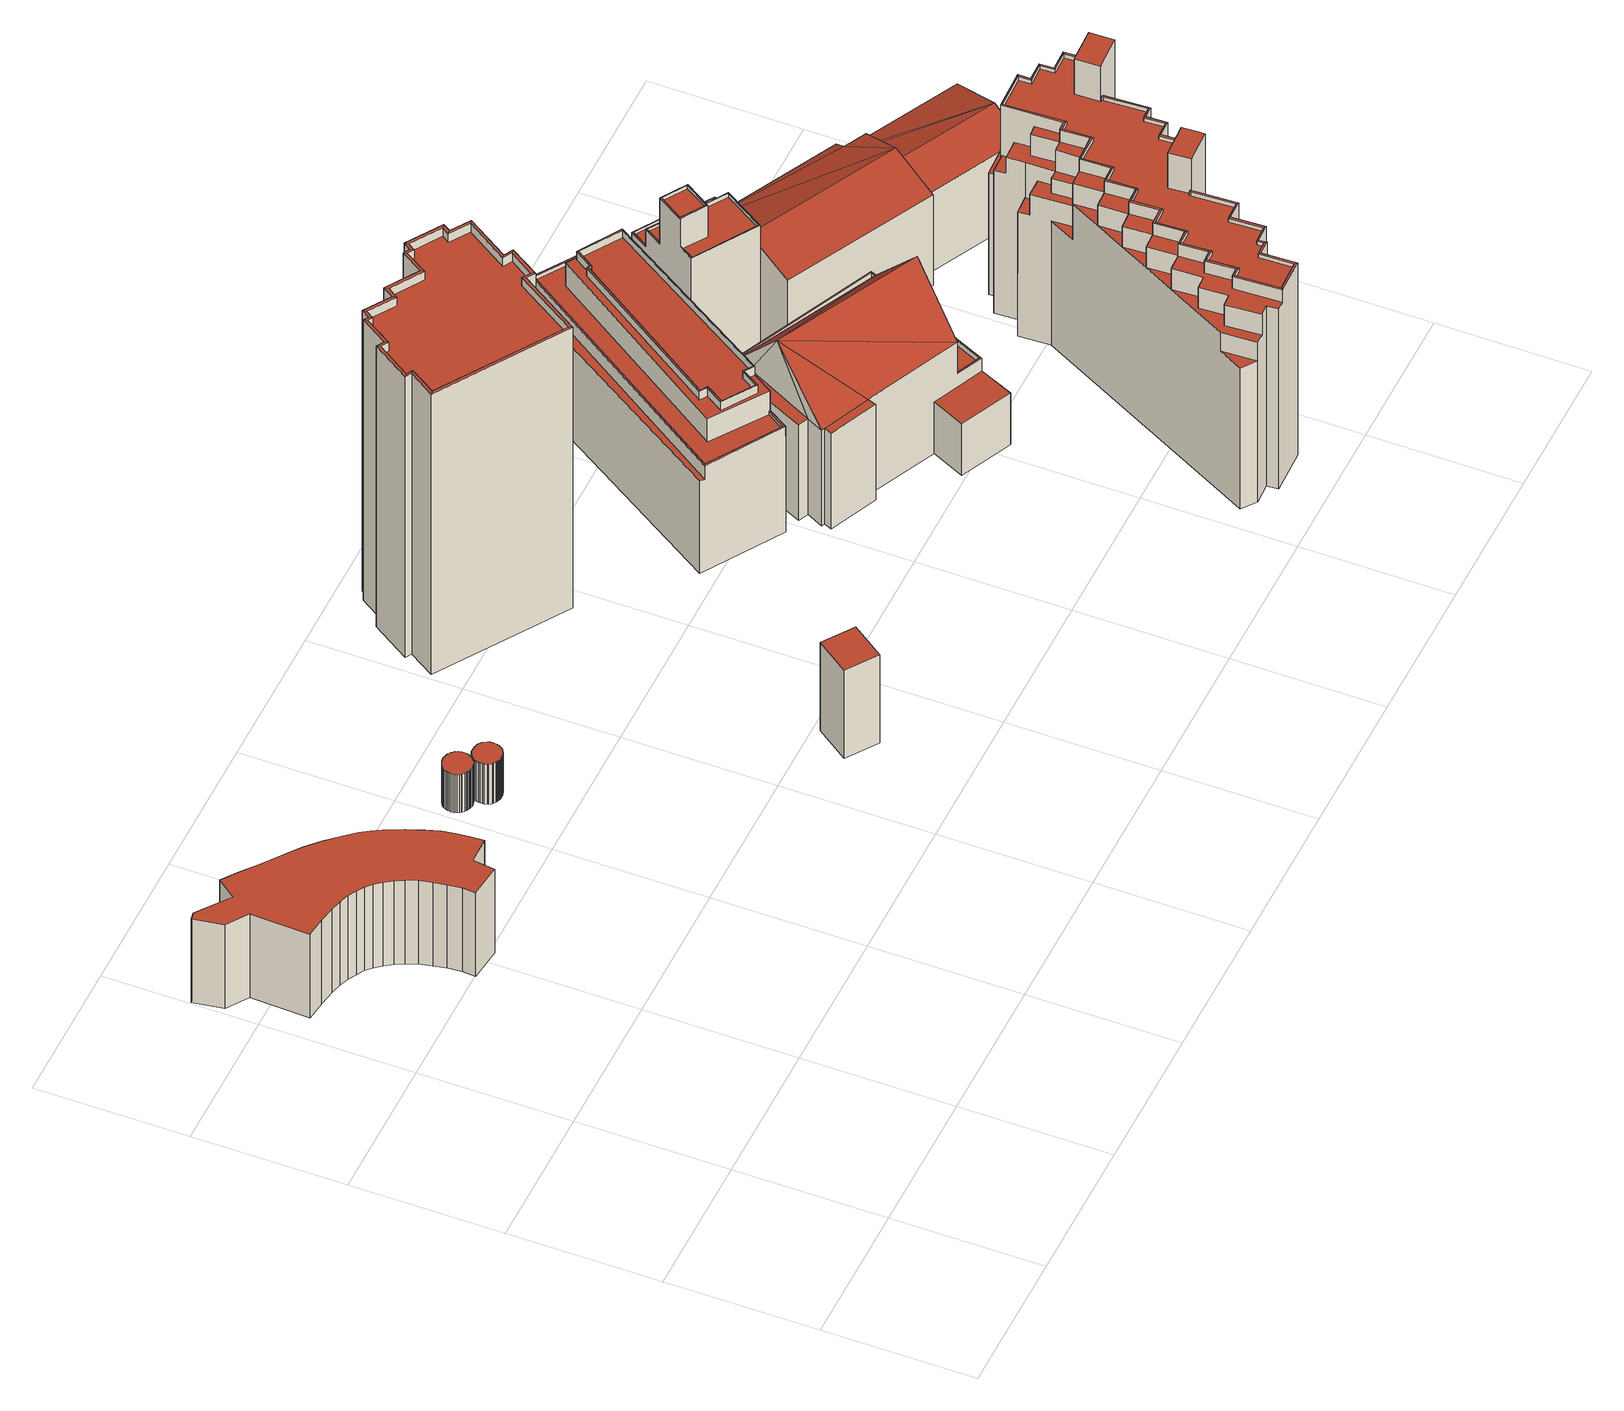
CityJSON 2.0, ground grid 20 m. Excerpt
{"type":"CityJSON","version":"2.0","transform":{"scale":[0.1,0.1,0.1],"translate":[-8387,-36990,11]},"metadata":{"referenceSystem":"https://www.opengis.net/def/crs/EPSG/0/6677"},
"CityObjects":{
"building1":{"type":"Building","attributes":{"class":3003,"usage":401,"measuredHeight":14.8,"storeysAboveGround":2,"storeysBelowGround":0,"prefecture":13,"city":13103,"footprintArea":668.54,"fireproofType":1002,"coverageRatio":80,"floorAreaRatio":700,"surveyYear":2021,"urbanPlanType":21,"areaClassificationType":22,"landUseType":212,"districts":"10","detailedUsage":"1210","floodRisk_description":10,"floodRisk_rank":1,"floodRisk_depth":0.05,"floodRisk_adminType":2,"floodRisk_scale":2,"meshCode":"53394509"},"geometry":[{"type":"Solid","lod":"2","boundaries":[[[[0,1,2,3,4,5,6,7,8,9,10,11,12,13,14,15,16,17,18,19,20,21,22,23,24,25,26,27,28,29,30,31,32,33,34,35,36,37,38]],[[39,40,41,42,43,44,45,46,47,48,49,50,51,52,53,54,55,56,57,58,59,60,61,62,63,64,65,66,67,68,69,70,71,72,73,74,75,76,77]],[[6,5,49,48]],[[9,8,46,45]],[[38,37,56,55]],[[11,10,44,43]],[[14,13,41,40]],[[26,25,68,67]],[[13,12,42,41]],[[1,0,54,53]],[[12,11,43,42]],[[28,27,66,65]],[[34,33,60,59]],[[35,34,59,58]],[[2,1,53,52]],[[18,17,76,75]],[[20,19,74,73]],[[30,29,64,63]],[[16,15,39,77]],[[19,18,75,74]],[[25,24,69,68]],[[27,26,67,66]],[[29,28,65,64]],[[33,32,61,60]],[[15,14,40,39]],[[24,23,70,69]],[[5,4,50,49]],[[4,3,51,50]],[[10,9,45,44]],[[8,7,47,46]],[[36,35,58,57]],[[32,31,62,61]],[[21,20,73,72]],[[3,2,52,51]],[[0,38,55,54]],[[22,21,72,71]],[[23,22,71,70]],[[37,36,57,56]],[[7,6,48,47]],[[17,16,77,76]],[[31,30,63,62]]]],"semantics":{"surfaces":[{"type":"GroundSurface"},{"type":"RoofSurface"},{"type":"WallSurface"}],"values":[[0,1,2,2,2,2,2,2,2,2,2,2,2,2,2,2,2,2,2,2,2,2,2,2,2,2,2,2,2,2,2,2,2,2,2,2,2,2,2,2,2]]}}]},
"building2":{"type":"Building","attributes":{"class":3001,"usage":461,"measuredHeight":-9999,"storeysAboveGround":9999,"storeysBelowGround":9999,"prefecture":13,"city":13103,"footprintArea":-9999,"fireproofType":1011,"coverageRatio":80,"floorAreaRatio":700,"surveyYear":1,"urbanPlanType":21,"areaClassificationType":22,"landUseType":212,"districts":"10","detailedUsage":"0","floodRisk_description":10,"floodRisk_rank":1,"floodRisk_depth":0.23,"floodRisk_adminType":2,"floodRisk_scale":2,"meshCode":"53394509"},"geometry":[{"type":"Solid","lod":"2","boundaries":[[[[78,79,80,81,82,83,84,85,86,87,88,89,90,91,92,93,94,95,96,97,98,99,100,101,102,103,104,105,106,107,108,109,110,111,112,113,114,115,116,117,118,119,120,121,122,123,124,125,126,127,128,129,130]],[[131,132,133,134,135,136,137,138,139,140,141,142,143,144,145,146,147,148,149,150,151,152,153,154,155,156,157,158,159,160,161,162,163,164,165,166,167,168,169,170,171,172,173,174,175,176,177,178,179,180,181,182,183]],[[92,91,181,180]],[[114,113,159,158]],[[125,124,148,147]],[[126,125,147,146]],[[78,130,142,141]],[[123,122,150,149]],[[118,117,155,154]],[[100,99,173,172]],[[95,94,178,177]],[[127,126,146,145]],[[93,92,180,179]],[[90,89,183,182]],[[103,102,170,169]],[[119,118,154,153]],[[88,87,132,131]],[[113,112,160,159]],[[116,115,157,156]],[[111,110,162,161]],[[109,108,164,163]],[[98,97,175,174]],[[107,106,166,165]],[[91,90,182,181]],[[102,101,171,170]],[[128,127,145,144]],[[117,116,156,155]],[[79,78,141,140]],[[121,120,152,151]],[[106,105,167,166]],[[87,86,133,132]],[[80,79,140,139]],[[122,121,151,150]],[[89,88,131,183]],[[120,119,153,152]],[[129,128,144,143]],[[112,111,161,160]],[[105,104,168,167]],[[110,109,163,162]],[[130,129,143,142]],[[94,93,179,178]],[[99,98,174,173]],[[115,114,158,157]],[[85,84,135,134]],[[104,103,169,168]],[[84,83,136,135]],[[101,100,172,171]],[[81,80,139,138]],[[97,96,176,175]],[[83,82,137,136]],[[86,85,134,133]],[[124,123,149,148]],[[96,95,177,176]],[[82,81,138,137]],[[108,107,165,164]]]],"semantics":{"surfaces":[{"type":"GroundSurface"},{"type":"RoofSurface"},{"type":"WallSurface"}],"values":[[0,1,2,2,2,2,2,2,2,2,2,2,2,2,2,2,2,2,2,2,2,2,2,2,2,2,2,2,2,2,2,2,2,2,2,2,2,2,2,2,2,2,2,2,2,2,2,2,2,2,2,2,2,2,2]]}}]},
"building3":{"type":"Building","attributes":{"class":3001,"usage":461,"measuredHeight":-9999,"storeysAboveGround":9999,"storeysBelowGround":9999,"prefecture":13,"city":13103,"footprintArea":-9999,"fireproofType":1011,"coverageRatio":80,"floorAreaRatio":700,"surveyYear":1,"urbanPlanType":21,"areaClassificationType":22,"landUseType":212,"districts":"10","detailedUsage":"0","floodRisk_description":10,"floodRisk_rank":1,"floodRisk_depth":0.23,"floodRisk_adminType":2,"floodRisk_scale":2,"meshCode":"53394509"},"geometry":[{"type":"Solid","lod":"2","boundaries":[[[[184,185,186,187,188,189,190,191,192,193,194,195,196,197,198,199,200,201,202,203,204,205,206,207,208,209,210,211,212,213,214,215,216,217,218,219,220,221,222,223,224,225,226,227,228,229,230,231,232,233,234,235]],[[236,237,238,239,240,241,242,243,244,245,246,247,248,249,250,251,252,253,254,255,256,257,258,259,260,261,262,263,264,265,266,267,268,269,270,271,272,273,274,275,276,277,278,279,280,281,282,283,284,285,286,287]],[[195,194,275,274]],[[218,217,252,251]],[[190,189,280,279]],[[192,191,278,277]],[[222,221,248,247]],[[208,207,262,261]],[[191,190,279,278]],[[200,199,270,269]],[[196,195,274,273]],[[221,220,249,248]],[[216,215,254,253]],[[209,208,261,260]],[[187,186,283,282]],[[202,201,268,267]],[[230,229,240,239]],[[223,222,247,246]],[[194,193,276,275]],[[188,187,282,281]],[[219,218,251,250]],[[227,226,243,242]],[[198,197,272,271]],[[211,210,259,258]],[[228,227,242,241]],[[186,185,284,283]],[[225,224,245,244]],[[199,198,271,270]],[[235,234,287,286]],[[204,203,266,265]],[[205,204,265,264]],[[229,228,241,240]],[[234,233,236,287]],[[212,211,258,257]],[[224,223,246,245]],[[185,184,285,284]],[[207,206,263,262]],[[233,232,237,236]],[[203,202,267,266]],[[214,213,256,255]],[[193,192,277,276]],[[220,219,250,249]],[[217,216,253,252]],[[226,225,244,243]],[[215,214,255,254]],[[197,196,273,272]],[[232,231,238,237]],[[213,212,257,256]],[[206,205,264,263]],[[210,209,260,259]],[[184,235,286,285]],[[201,200,269,268]],[[231,230,239,238]],[[189,188,281,280]]]],"semantics":{"surfaces":[{"type":"GroundSurface"},{"type":"RoofSurface"},{"type":"WallSurface"}],"values":[[0,1,2,2,2,2,2,2,2,2,2,2,2,2,2,2,2,2,2,2,2,2,2,2,2,2,2,2,2,2,2,2,2,2,2,2,2,2,2,2,2,2,2,2,2,2,2,2,2,2,2,2,2,2]]}}]},
"building4":{"type":"Building","attributes":{"class":3003,"usage":422,"measuredHeight":11.6,"storeysAboveGround":1,"storeysBelowGround":0,"prefecture":13,"city":13103,"footprintArea":26.14,"fireproofType":1002,"coverageRatio":60,"floorAreaRatio":400,"surveyYear":2021,"urbanPlanType":21,"areaClassificationType":22,"landUseType":214,"districts":"6","detailedUsage":"1251","floodRisk_description":10,"floodRisk_rank":1,"floodRisk_depth":0.22,"floodRisk_adminType":2,"floodRisk_scale":2,"meshCode":"53394509"},"geometry":[{"type":"Solid","lod":"2","boundaries":[[[[288,289,290,291]],[[292,293,294,295]],[[291,290,295,294]],[[289,288,293,292]],[[290,289,292,295]],[[288,291,294,293]]]],"semantics":{"surfaces":[{"type":"GroundSurface"},{"type":"RoofSurface"},{"type":"WallSurface"}],"values":[[0,1,2,2,2,2]]}}]},
"building5":{"type":"Building","attributes":{"class":3002,"usage":401,"measuredHeight":45.9,"storeysAboveGround":5,"storeysBelowGround":0,"prefecture":13,"city":13103,"footprintArea":581.65,"fireproofType":1001,"coverageRatio":60,"floorAreaRatio":400,"surveyYear":2021,"urbanPlanType":21,"areaClassificationType":22,"landUseType":212,"districts":"6","detailedUsage":"1210","floodRisk_description":10,"floodRisk_rank":1,"floodRisk_depth":0.08,"floodRisk_adminType":2,"floodRisk_scale":2,"meshCode":"53394509"},"geometry":[{"type":"Solid","lod":"2","boundaries":[[[[296,297,298,299,300,301,302,303,304,305,306,307,308,309,310,311,312,313,314,315,316,317]],[[318,319,320,321]],[[322,323,324,325]],[[326,327,328,329]],[[330,331,332,333]],[[334,335,336,337]],[[338,339,340,341]],[[342,343,344,345]],[[346,347,348,349]],[[350,351,352,353]],[[334,353,352,335]],[[330,333,354,355]],[[356,349,348,357]],[[355,354,358,359]],[[360,361,362,363,364,365,366,367,368,369,370,371,372,373,374,375,376,377,378,379,380,381]],[[350,359,358,351]],[[356,357,332,331]],[[318,341,340,319]],[[322,382,383,323]],[[346,329,328,347]],[[337,336,383,382]],[[326,321,320,327]],[[325,324,344,343]],[[342,345,339,338]],[[308,307,326,329]],[[333,368,367,354]],[[299,298,382,322]],[[306,305,318,321]],[[303,302,342,338]],[[340,377,376,319]],[[351,365,364,352]],[[310,309,346,349]],[[315,314,355,359]],[[354,367,366,358]],[[305,304,341,318]],[[327,374,373,328]],[[314,313,330,355]],[[344,380,379,345]],[[300,299,322,325]],[[307,306,321,326]],[[358,366,365,351]],[[304,303,338,341]],[[316,315,359,350]],[[311,310,349,356]],[[313,312,331,330]],[[301,300,325,343]],[[296,317,353,334]],[[312,311,356,331]],[[323,360,381,324]],[[324,381,380,344]],[[317,316,350,353]],[[348,371,370,357]],[[309,308,329,346]],[[332,369,368,333]],[[328,373,372,347]],[[345,379,378,339]],[[298,297,337,382]],[[339,378,377,340]],[[335,363,362,336]],[[320,375,374,327]],[[336,362,361,383]],[[352,364,363,335]],[[347,372,371,348]],[[297,296,334,337]],[[357,370,369,332]],[[319,376,375,320]],[[383,361,360,323]],[[302,301,343,342]]]],"semantics":{"surfaces":[{"type":"GroundSurface"},{"type":"RoofSurface"},{"type":"WallSurface"}],"values":[[0,1,1,1,1,1,1,1,1,1,1,1,1,1,1,1,1,1,1,1,1,1,1,1,2,2,2,2,2,2,2,2,2,2,2,2,2,2,2,2,2,2,2,2,2,2,2,2,2,2,2,2,2,2,2,2,2,2,2,2,2,2,2,2,2,2,2,2]]}}]},
"building6":{"type":"Building","attributes":{"class":3002,"usage":412,"measuredHeight":19.2,"storeysAboveGround":6,"storeysBelowGround":1,"prefecture":13,"city":13103,"footprintArea":460.53,"fireproofType":1001,"coverageRatio":60,"floorAreaRatio":400,"surveyYear":2021,"urbanPlanType":21,"areaClassificationType":22,"landUseType":211,"districts":"6","detailedUsage":"1320","floodRisk_description":10,"floodRisk_rank":1,"floodRisk_depth":0.27,"floodRisk_adminType":2,"floodRisk_scale":2,"meshCode":"53394509"},"geometry":[{"type":"Solid","lod":"2","boundaries":[[[[384,385,386,387]],[[388,389,390,391]],[[392,393,394,395,396,397,398,399,400,401,402,403,404,405]],[[406,407,408,409]],[[410,411,412,413]],[[414,415,416,417]],[[418,419,420,421,422,423,424,425,426,427]],[[428,429,430,431]],[[432,429,428,433,434]],[[435,436,437,438,439,440]],[[413,412,441,442]],[[443,444,445,446]],[[447,448,407,406]],[[449,442,441,450]],[[414,417,444,443]],[[451,409,408]],[[431,430,448,447]],[[449,450,389,388]],[[452,453,454,455,456,457,458,459,460,461]],[[410,446,445,411]],[[391,390,416,415]],[[407,419,418,408]],[[449,388,397,396]],[[388,391,398,397]],[[390,460,459,416]],[[450,452,461,389]],[[417,458,457,444]],[[389,461,460,390]],[[401,400,426,425]],[[445,456,455,411]],[[442,449,396,395]],[[430,421,420,448]],[[432,423,422,429]],[[441,453,452,450]],[[415,414,404,403]],[[439,406,409,399,398,391,415,403,402,433,428,385,384,440]],[[384,387,435,440]],[[413,442,395,394]],[[434,433,402,401,425,424]],[[434,424,423,432]],[[443,446,392,405]],[[444,457,456,445]],[[387,386,436,435]],[[408,418,427,451]],[[448,420,419,407]],[[410,413,394,393]],[[414,443,405,404]],[[446,410,393,392]],[[412,454,453,441]],[[426,400,399,409,451,427]],[[385,428,431,437,436,386]],[[431,447,438,437]],[[429,422,421,430]],[[416,459,458,417]],[[447,406,439,438]],[[411,455,454,412]]]],"semantics":{"surfaces":[{"type":"GroundSurface"},{"type":"RoofSurface"},{"type":"WallSurface"}],"values":[[0,1,1,1,1,1,1,1,1,1,1,1,1,1,1,1,1,1,1,1,1,2,2,2,2,2,2,2,2,2,2,2,2,2,2,2,2,2,2,2,2,2,2,2,2,2,2,2,2,2,2,2,2,2,2,2]]}}]},
"building7":{"type":"Building","attributes":{"class":3002,"usage":422,"measuredHeight":16.2,"storeysAboveGround":3,"storeysBelowGround":1,"prefecture":13,"city":13103,"footprintArea":368.56,"fireproofType":1001,"coverageRatio":60,"floorAreaRatio":400,"surveyYear":2021,"urbanPlanType":21,"areaClassificationType":22,"landUseType":214,"districts":"6","detailedUsage":"1123","floodRisk_description":10,"floodRisk_rank":1,"floodRisk_depth":0.09,"floodRisk_adminType":2,"floodRisk_scale":2,"meshCode":"53394509"},"geometry":[{"type":"Solid","lod":"2","boundaries":[[[[462,463,464,465,466,467,468,469,470,471,472,473,474,475,476,477]],[[478,479,480,481]],[[482,483,484]],[[485,486,487,488]],[[489,485,488,490]],[[487,486,491,492]],[[493,492,491,494]],[[495,496,483]],[[483,497,484]],[[498,499,495]],[[494,500,501,493]],[[502,503,504,505]],[[506,507,508,509]],[[496,497,483]],[[510,511,512,513]],[[501,500,514,515]],[[499,516,517,495]],[[509,502,505,506]],[[498,495,483]],[[483,510,498]],[[490,488,504,503]],[[490,503,502,484,497,496,489]],[[482,511,483]],[[492,493,507,506]],[[488,487,505,504]],[[477,486,485,480,479,462]],[[510,470,469,498]],[[512,472,471,513]],[[516,467,466,517]],[[487,492,506,505]],[[517,466,465,495]],[[513,471,470,510]],[[499,468,467,516]],[[494,475,474,500]],[[498,469,468,499]],[[491,476,475,494]],[[473,511,482,514,500,474]],[[478,463,462,479]],[[511,473,472,512]],[[493,501,508,507]],[[510,483,511]],[[501,515,509,508]],[[502,509,515,514,482,484]],[[481,464,463,478]],[[486,477,476,491]],[[481,480,485,489,496,495,465,464]]]],"semantics":{"surfaces":[{"type":"GroundSurface"},{"type":"RoofSurface"},{"type":"WallSurface"}],"values":[[0,1,1,1,1,1,1,1,1,1,1,1,1,1,1,1,1,1,1,2,2,2,2,2,2,2,2,2,2,2,2,2,2,2,2,2,2,2,2,2,2,2,2,2,2,2]]}}]},
"building8":{"type":"Building","attributes":{"class":3002,"usage":401,"measuredHeight":20,"storeysAboveGround":7,"storeysBelowGround":0,"prefecture":13,"city":13103,"footprintArea":118.33,"fireproofType":1001,"coverageRatio":60,"floorAreaRatio":400,"surveyYear":2021,"urbanPlanType":21,"areaClassificationType":22,"landUseType":212,"districts":"6","detailedUsage":"1210","meshCode":"53394509"},"geometry":[{"type":"Solid","lod":"2","boundaries":[[[[518,519,520,521]],[[522,523,524,525]],[[526,527,528,529]],[[530,531,532]],[[533,534,535,536]],[[536,535,537,538]],[[539,540,541,542]],[[543,544,545,546]],[[547,548,549,550]],[[551,552,553,554]],[[555,556,557,558]],[[540,539,528,527]],[[558,557,553,552]],[[559,560,534,533]],[[555,561,556]],[[530,532,562]],[[563,564,565,566,567,568]],[[538,537,560,559]],[[569,546,545,570]],[[544,543,571,572]],[[559,533,563,568,561]],[[520,519,558,552]],[[564,554,553,565]],[[560,525,524,534]],[[557,566,565,553]],[[544,547,550,545]],[[540,521,520,552,551,536,538,571,543,541]],[[534,524,523,535]],[[518,527,526,546,569,555,558,519]],[[537,522,525,560]],[[563,533,536,551,554,564]],[[531,529,528,532]],[[556,567,566,557]],[[535,523,522,537]],[[529,531,530,542,541,543,546,526]],[[539,562,532,528]],[[549,570,545,550]],[[518,521,540,527]],[[572,571,538,559,561,555,569,570,549,548]],[[539,542,530,562]],[[547,544,572,548]],[[567,556,561,568]]]],"semantics":{"surfaces":[{"type":"GroundSurface"},{"type":"RoofSurface"},{"type":"WallSurface"}],"values":[[0,1,1,1,1,1,1,1,1,1,1,1,1,1,1,1,1,1,1,1,2,2,2,2,2,2,2,2,2,2,2,2,2,2,2,2,2,2,2,2,2,2]]}}]},
"building9":{"type":"Building","attributes":{"class":3002,"usage":412,"measuredHeight":31.8,"storeysAboveGround":9,"storeysBelowGround":0,"prefecture":13,"city":13103,"footprintArea":510.71,"fireproofType":1001,"coverageRatio":60,"floorAreaRatio":400,"surveyYear":2021,"urbanPlanType":21,"areaClassificationType":22,"landUseType":211,"districts":"6","detailedUsage":"1320","meshCode":"53394509"},"geometry":[{"type":"Solid","lod":"2","boundaries":[[[[573,574,575,576,577,578,579,580,581,582,583,584,585,586,587,588,589,590,591,592,593,594,595,596,597,598,599,600,601,602,603,604,605,606,607,608,609,610,611,612,613,614,615,616,617,618]],[[619,620,621,622]],[[623,624,625]],[[626,627,628,629,630,631,632]],[[633,634,635,636]],[[637,638,639,640]],[[641,642,643,644]],[[645,646,647,648]],[[649,650,651,652]],[[653,654,655]],[[656,657,658]],[[659,660,661,662]],[[663,664,665,666]],[[667,668,669,670]],[[671,672,673,674]],[[675,676,642,641]],[[677,678,679,680,681,682]],[[683,684,685,686]],[[647,687,688,689]],[[690,691,692,693]],[[694,695,696,697]],[[698,699,700]],[[701,702,703,704]],[[671,705,706,672]],[[707,708,709,710]],[[690,693,711,712]],[[713,636,714,715]],[[716,717,718,719]],[[716,644,643,717]],[[720,721,722,723]],[[637,719,718,638]],[[724,725,726,727]],[[728,661,660,729,730,731]],[[732,733,734,735]],[[736,737,738,739]],[[694,697,621,620]],[[740,741,742,743]],[[744,745,746,747]],[[748,749,655,654]],[[750,751,752,753]],[[675,712,711,676]],[[754,755,706,705]],[[756,757,758,759,760]],[[700,623,761]],[[762,763,764,629]],[[765,766,767,768]],[[769,770,624,771,772,773,774,775]],[[720,723,742,741]],[[776,777,778,779]],[[780,781,782,783,784]],[[785,786,696,695]],[[740,743,787,788]],[[789,674,673,790]],[[791,792,692,691]],[[659,662,722,721]],[[793,794,795]],[[796,797,798,799]],[[789,790,800,801]],[[683,758,757,684]],[[802,803,804,805,806,807,808,809,810,811,812,813,814,815,816,817,818,819,820,821,822,823,824,825,826,827,828,829,830,831,832,833,834,835,836,837,838,839,840,841,842,843,844,845,846,847,848,849,850]],[[851,852,853,652,651]],[[854,855,856,857]],[[858,859,860,861]],[[788,787,786,785]],[[791,801,800,792]],[[649,686,685,650]],[[640,639,749,748]],[[862,863,864,865]],[[866,867,868,869,870,871,872,873,874,875,876,877,878,879]],[[880,699,881]],[[619,622,882,883]],[[754,883,882,755]],[[750,701,704,751]],[[760,803,802,756]],[[871,870,775,774]],[[616,615,745,744]],[[851,845,844,852]],[[755,826,825,706]],[[722,837,836,723]],[[733,719,637,734]],[[645,761,623,861,860,705,671,646]],[[584,583,874,873]],[[761,645,648,700]],[[594,593,725,724]],[[597,596,710,709]],[[609,608,758,683]],[[617,616,744,747]],[[598,597,709,708]],[[673,823,822,790]],[[723,836,835,742]],[[577,576,776,779]],[[664,804,803,760,759,607,606,665]],[[693,818,817,711]],[[663,666,806,805]],[[650,847,846,651]],[[790,822,821,800]],[[704,703,740,788,582,581,752,751]],[[672,824,823,673]],[[590,589,766,628,627,799,798]],[[603,602,669,668]],[[872,871,774,773]],[[731,841,840,728]],[[718,812,811,638]],[[580,579,854,857]],[[716,719,733,732,599,598,708,707]],[[608,607,759,758]],[[706,825,824,672]],[[865,611,610,686,649,862]],[[685,848,847,650]],[[604,603,668,667]],[[676,816,815,642]],[[878,620,619,879]],[[621,829,828,622]],[[610,609,683,686]],[[576,575,777,776]],[[702,741,740,703]],[[730,729,781,780,843,842]],[[717,813,812,718]],[[728,840,839,661]],[[681,793,795,880,737,736,691,690,635,634,764,763,682]],[[752,581,580,857,856,753]],[[730,842,841,731]],[[750,753,856,855,720,741,702,701]],[[882,827,826,755]],[[625,858,861,623]],[[656,772,771,657]],[[787,833,832,786]],[[786,832,831,696]],[[682,763,762,677]],[[671,674,647,646]],[[651,846,845,851]],[[591,590,798,797]],[[721,578,577,779,778,659]],[[791,691,736,739]],[[868,867,624,770]],[[630,636,713,631]],[[764,634,633,629]],[[789,801,688,687]],[[574,573,729,660]],[[588,587,794,793,681,680,768,767]],[[652,614,613,863,862,649]],[[870,869,769,775]],[[852,844,784,783,747,746,853]],[[782,618,617,747,783]],[[662,838,837,722]],[[711,817,816,676]],[[800,821,820,792]],[[712,675,714,636]],[[881,738,737,880]],[[684,849,848,685]],[[782,781,729,573,618]],[[657,771,624,623,700,699,880,795,794,587,586,658]],[[582,788,785,875,874,583]],[[629,633,636,630]],[[742,835,834,743]],[[700,648,647,698]],[[799,627,626,796]],[[757,850,849,684]],[[690,712,636,635]],[[622,828,827,882]],[[859,754,705,860]],[[677,762,629,678]],[[631,713,715,632]],[[612,611,865,864]],[[710,596,595,644,716,707]],[[877,694,620,878]],[[664,663,805,804]],[[628,766,765,679,678,629]],[[655,808,807,653]],[[674,789,687,647]],[[854,579,578,721,720,855]],[[692,819,818,693]],[[876,695,694,877]],[[738,881,699,689,688,801,791,739]],[[586,585,656,658]],[[670,748,654,605,604,667]],[[792,820,819,692]],[[698,647,689,699]],[[743,834,833,787]],[[643,814,813,717]],[[653,807,806,666,665,606,605,654]],[[593,592,726,725]],[[777,575,574,660,659,778]],[[640,601,600,735,734,637]],[[768,680,679,765]],[[613,612,864,863]],[[589,588,767,766]],[[638,811,810,639]],[[697,830,829,621]],[[875,785,695,876]],[[797,796,626,632,715,714,675,641,727,726,592,591]],[[644,595,594,724,727,641]],[[780,784,844,843]],[[879,619,883,866]],[[696,831,830,697]],[[858,625,624,867,866,883,754,859]],[[600,599,732,735]],[[869,868,770,769]],[[756,802,850,757]],[[639,810,809,749]],[[749,809,808,655]],[[745,615,614,652,853,746]],[[642,815,814,643]],[[669,602,601,640,748,670]],[[661,839,838,662]],[[773,772,656,585,584,873,872]]]],"semantics":{"surfaces":[{"type":"GroundSurface"},{"type":"RoofSurface"},{"type":"WallSurface"}],"values":[[0,1,1,1,1,1,1,1,1,1,1,1,1,1,1,1,1,1,1,1,1,1,1,1,1,1,1,1,1,1,1,1,1,1,1,1,1,1,1,1,1,1,1,1,1,1,1,1,1,1,1,1,1,1,1,1,1,1,1,1,1,1,1,1,1,1,1,1,1,1,1,1,2,2,2,2,2,2,2,2,2,2,2,2,2,2,2,2,2,2,2,2,2,2,2,2,2,2,2,2,2,2,2,2,2,2,2,2,2,2,2,2,2,2,2,2,2,2,2,2,2,2,2,2,2,2,2,2,2,2,2,2,2,2,2,2,2,2,2,2,2,2,2,2,2,2,2,2,2,2,2,2,2,2,2,2,2,2,2,2,2,2,2,2,2,2,2,2,2,2,2,2,2,2,2,2,2,2,2,2,2,2,2,2,2,2,2,2,2,2,2,2,2,2,2,2,2,2,2,2,2,2,2,2,2,2]]}}]},
"building10":{"type":"Building","attributes":{"class":3002,"usage":422,"measuredHeight":15.7,"storeysAboveGround":3,"storeysBelowGround":0,"prefecture":13,"city":13103,"footprintArea":487.19,"fireproofType":1001,"coverageRatio":60,"floorAreaRatio":400,"surveyYear":2021,"urbanPlanType":21,"areaClassificationType":22,"landUseType":214,"districts":"6","detailedUsage":"1123","floodRisk_description":10,"floodRisk_rank":1,"floodRisk_depth":0.02,"floodRisk_adminType":2,"floodRisk_scale":2,"meshCode":"53394509"},"geometry":[{"type":"Solid","lod":"2","boundaries":[[[[884,885,886,887,888,889]],[[890,891,892]],[[893,894,895]],[[896,897,894,898]],[[899,900,901,902]],[[890,901,903]],[[892,902,901]],[[890,892,901]],[[893,904,894]],[[904,898,894]],[[893,905,904]],[[902,897,899]],[[902,895,897]],[[890,903,886,885,904,905]],[[888,887,900,899]],[[902,892,895]],[[884,889,897,896]],[[901,900,887,886,903]],[[897,889,888]],[[891,890,905,893]],[[898,904,885,884,896]],[[891,893,895,892]],[[895,894,897]],[[897,888,899]]]],"semantics":{"surfaces":[{"type":"GroundSurface"},{"type":"RoofSurface"},{"type":"WallSurface"}],"values":[[0,1,1,1,1,1,1,1,1,1,1,2,2,2,2,2,2,2,2,2,2,2,2,2]]}}]}
},
"vertices":[
[163,814,3],[181,797,3],[197,780,3],[211,764,3],[219,752,3],[226,739,3],[237,716,3],[245,694,3],[251,677,3],[254,660,3],[256,641,3],[257,624,3],[222,623,3],[218,594,3],[174,599,3],[175,617,3],[173,635,3],[170,652,3],[166,668,3],[160,683,3],[154,694,3],[147,705,3],[139,714,3],[131,722,3],[121,728,3],[110,734,3],[98,738,3],[82,742,3],[61,746,3],[35,749,3],[38,827,3],[10,846,3],[3,886,3],[13,888,3],[56,856,3],[75,881,3],[97,865,3],[117,849,3],[141,831,3],[175,617,141],[174,599,141],[218,594,141],[222,623,141],[257,624,141],[256,641,141],[254,660,141],[251,677,141],[245,694,141],[237,716,141],[226,739,141],[219,752,141],[211,764,141],[197,780,141],[181,797,141],[163,814,141],[141,831,141],[117,849,141],[97,865,141],[75,881,141],[56,856,141],[13,888,141],[3,886,141],[10,846,141],[38,827,141],[35,749,141],[61,746,141],[82,742,141],[98,738,141],[110,734,141],[121,728,141],[131,722,141],[139,714,141],[147,705,141],[154,694,141],[160,683,141],[166,668,141],[170,652,141],[173,635,141],
[305,662,136],[303,662,136],[302,663,136],[300,664,136],[299,664,136],[298,665,136],[296,666,136],[294,668,136],[293,669,136],[292,671,136],[291,673,136],[290,676,136],[290,678,136],[289,680,136],[290,683,136],[290,685,136],[291,688,136],[292,690,136],[293,692,136],[295,694,136],[296,694,136],[298,696,136],[300,697,136],[302,698,136],[303,698,136],[307,699,136],[311,699,136],[313,698,136],[317,697,136],[318,696,136],[320,695,136],[321,694,136],[322,693,136],[324,691,136],[324,690,136],[326,687,136],[326,685,136],[327,683,136],[327,681,136],[327,677,136],[326,675,136],[326,674,136],[325,672,136],[324,671,136],[324,670,136],[322,668,136],[321,667,136],[319,665,136],[318,664,136],[316,663,136],[314,662,136],[312,662,136],[308,661,136],[291,673,199],[292,671,199],[293,669,199],[294,668,199],[296,666,199],[298,665,199],[299,664,199],[300,664,199],[302,663,199],[303,662,199],[305,662,199],[308,661,199],[312,662,199],[314,662,199],[316,663,199],[318,664,199],[319,665,199],[321,667,199],[322,668,199],[324,670,199],[324,671,199],[325,672,199],[326,674,199],[326,675,199],[327,677,199],[327,681,199],[327,683,199],[326,685,199],[326,687,199],[324,690,199],[324,691,199],[322,693,199],[321,694,199],[320,695,199],[318,696,199],[317,697,199],[313,698,199],[311,699,199],[307,699,199],[303,698,199],[302,698,199],[300,697,199],[298,696,199],[296,694,199],[295,694,199],[293,692,199],[292,690,199],[291,688,199],[290,685,199],[290,683,199],[289,680,199],[290,678,199],[290,676,199],
[344,672,133],[346,671,133],[348,670,133],[350,668,133],[351,667,133],[352,665,133],[354,662,133],[354,661,133],[355,659,133],[355,657,133],[355,655,133],[355,652,133],[355,650,133],[354,649,133],[354,647,133],[352,645,133],[352,644,133],[350,642,133],[348,640,133],[347,640,133],[345,638,133],[343,638,133],[340,637,133],[338,637,133],[336,637,133],[333,637,133],[331,638,133],[330,638,133],[329,639,133],[327,640,133],[325,642,133],[323,643,133],[321,646,133],[320,648,133],[319,651,133],[319,653,133],[319,657,133],[319,659,133],[320,662,133],[321,664,133],[322,666,133],[324,668,133],[326,669,133],[328,671,133],[329,671,133],[330,672,133],[332,673,133],[333,673,133],[336,673,133],[339,673,133],[340,673,133],[343,672,133],[339,673,199],[336,673,199],[333,673,199],[332,673,199],[330,672,199],[329,671,199],[328,671,199],[326,669,199],[324,668,199],[322,666,199],[321,664,199],[320,662,199],[319,659,199],[319,657,199],[319,653,199],[319,651,199],[320,648,199],[321,646,199],[323,643,199],[325,642,199],[327,640,199],[329,639,199],[330,638,199],[331,638,199],[333,637,199],[336,637,199],[338,637,199],[340,637,199],[343,638,199],[345,638,199],[347,640,199],[348,640,199],[350,642,199],[352,644,199],[352,645,199],[354,647,199],[354,649,199],[355,650,199],[355,652,199],[355,655,199],[355,657,199],[355,659,199],[354,661,199],[354,662,199],[352,665,199],[351,667,199],[350,668,199],[348,670,199],[346,671,199],[344,672,199],[343,672,199],[340,673,199],
[583,339,135],[623,311,135],[592,267,135],[552,295,135],[623,311,281],[583,339,281],[552,295,281],[592,267,281],
[734,806,131],[746,799,131],[721,760,131],[710,767,131],[657,685,131],[491,793,131],[513,827,131],[505,832,131],[538,883,131],[548,877,131],[572,914,131],[578,910,131],[585,921,131],[620,898,131],[629,913,131],[672,885,131],[691,915,131],[699,910,131],[706,920,131],[752,890,131],[746,880,131],[771,863,131],[548,877,595],[549,872,595],[573,909,595],[572,914,595],[710,767,595],[709,772,595],[656,690,595],[657,685,595],[578,910,595],[579,905,595],[586,916,595],[585,921,595],[699,910,595],[691,915,595],[692,910,595],[700,905,595],[734,806,595],[729,805,595],[741,798,595],[746,799,595],[505,832,595],[510,833,595],[540,878,595],[538,883,595],[513,827,595],[491,793,595],[496,794,595],[518,828,595],[620,898,595],[621,893,595],[631,907,595],[629,913,595],[746,880,595],[740,879,595],[766,862,595],[771,863,595],[707,915,595],[706,920,595],[672,885,595],[673,880,595],[747,889,595],[752,890,595],[709,772,581],[719,765,581],[741,798,581],[729,805,581],[766,862,581],[740,879,581],[747,889,581],[707,915,581],[700,905,581],[692,910,581],[673,880,581],[631,907,581],[621,893,581],[586,916,581],[579,905,581],[573,909,581],[549,872,581],[540,878,581],[510,833,581],[518,828,581],[496,794,581],[656,690,581],[721,760,595],[719,765,595],
[1038,814,171],[833,491,171],[731,556,171],[936,879,171],[958,810,392],[959,808,392],[1011,775,392],[1013,776,392],[798,558,378],[813,582,378],[804,588,378],[938,789,378],[943,787,378],[958,810,378],[1013,776,378],[1015,778,378],[948,820,378],[779,567,378],[850,518,378],[867,545,378],[855,553,378],[841,530,378],[1029,802,346],[1027,801,346],[1014,780,346],[1015,778,346],[813,582,392],[815,582,392],[806,588,392],[804,588,392],[855,553,392],[867,545,392],[867,547,392],[855,555,392],[1014,780,340],[1027,801,340],[942,857,340],[739,553,340],[832,494,340],[848,518,340],[849,519,340],[779,567,340],[948,820,340],[1013,779,340],[833,491,346],[832,494,346],[739,553,346],[736,552,346],[848,518,346],[850,518,346],[849,519,346],[936,879,324],[731,556,324],[736,552,324],[941,860,324],[1029,802,324],[1038,814,324],[939,787,392],[938,789,392],[841,530,392],[840,532,392],[800,558,392],[798,558,392],[941,860,346],[942,857,346],[943,787,392],[943,785,392],[1013,779,346],[943,785,380],[939,787,380],[806,588,380],[815,582,380],[800,558,380],[840,532,380],[855,555,380],[867,547,380],[1011,775,380],[959,808,380],
[1100,321,137],[1031,353,137],[1051,397,137],[958,440,137],[954,429,137],[890,458,137],[894,468,137],[890,470,137],[901,492,137],[888,498,137],[932,593,137],[949,586,137],[984,663,137],[1013,650,137],[1004,631,137],[1200,541,137],[1031,353,222],[1100,321,222],[1120,366,222],[1051,397,222],[958,607,295],[926,542,382],[1149,513,295],[1120,366,243],[1200,541,243],[1197,540,243],[1119,369,243],[1085,382,243],[1086,384,243],[1004,631,243],[1001,630,243],[1010,649,243],[1013,650,243],[958,440,295],[1085,382,295],[1117,447,382],[890,470,295],[894,468,295],[984,663,243],[985,660,243],[1149,513,235],[1086,384,235],[1119,369,235],[1197,540,235],[1001,630,235],[1010,649,235],[985,660,235],[960,606,235],[901,492,295],[949,586,295],[932,593,295],[888,498,295],[958,607,243],[960,606,243],[890,458,295],[954,429,295],
[1138,731,171],[1073,627,171],[991,679,171],[1057,783,171],[1027,732,443],[1006,700,443],[1037,680,443],[1057,713,443],[1122,706,343],[1138,731,343],[1137,731,343],[1121,706,343],[1043,758,339],[1121,706,339],[1137,731,339],[1037,678,448],[1037,680,448],[1006,700,448],[1004,699,448],[1027,732,448],[1026,734,448],[1057,781,343],[1057,783,343],[1042,759,343],[1043,758,343],[1042,759,372],[1042,757,372],[1121,705,372],[1122,706,372],[1042,757,368],[1027,733,368],[1107,683,368],[1121,705,368],[1004,699,402],[991,679,402],[993,679,402],[1005,699,402],[1108,683,402],[1106,682,402],[1073,629,402],[1073,627,402],[1059,713,448],[1057,713,448],[1059,713,402],[1057,781,339],[1037,678,396],[1005,699,396],[993,679,396],[1073,629,396],[1106,682,396],[1059,713,396],[1108,683,372],[1107,683,372],[1026,734,372],[1027,733,372],
[1276,167,138],[1279,109,138],[1275,109,138],[1276,85,138],[1255,84,138],[1256,64,138],[1254,64,138],[1256,26,138],[1215,24,138],[1216,7,138],[1156,5,138],[1155,20,138],[1127,19,138],[1108,33,138],[1268,342,138],[1266,384,138],[1291,385,138],[1289,424,138],[1316,425,138],[1315,442,138],[1361,444,138],[1361,429,138],[1370,429,138],[1370,424,138],[1401,425,138],[1401,414,138],[1406,414,138],[1406,395,138],[1425,395,138],[1425,392,138],[1452,393,138],[1454,349,138],[1419,347,138],[1420,327,138],[1378,325,138],[1381,265,138],[1366,264,138],[1367,237,138],[1364,237,138],[1364,225,138],[1347,224,138],[1348,198,138],[1342,197,138],[1343,183,138],[1320,182,138],[1320,169,138],[1191,109,456],[1176,108,456],[1179,106,456],[1194,106,456],[1188,187,402],[1167,146,402],[1190,147,402],[1316,410,401],[1290,409,401],[1291,385,401],[1292,347,401],[1306,348,401],[1304,384,401],[1318,385,401],[1292,347,436],[1293,309,436],[1308,310,436],[1306,348,436],[1397,394,456],[1395,392,456],[1422,393,456],[1425,395,456],[1316,427,456],[1318,425,456],[1367,427,456],[1370,429,456],[1210,188,436],[1232,189,436],[1230,227,436],[1208,226,436],[1346,236,456],[1343,238,456],[1345,200,456],[1348,198,456],[1419,350,456],[1419,347,456],[1422,350,456],[1127,19,371],[1125,65,371],[1108,33,371],[1254,108,456],[1279,109,456],[1276,111,456],[1251,110,456],[1372,358,508],[1373,325,508],[1420,327,508],[1419,360,508],[1454,349,368],[1452,393,368],[1425,392,368],[1427,348,368],[1232,189,456],[1235,186,456],[1233,225,456],[1230,227,456],[1319,349,456],[1322,346,456],[1279,347,377],[1292,347,377],[1291,369,377],[1267,369,377],[1270,308,377],[1281,309,377],[1366,264,456],[1363,266,456],[1365,239,456],[1367,237,456],[1252,228,436],[1250,267,436],[1229,266,436],[1308,310,456],[1271,308,456],[1273,306,456],[1310,307,456],[1178,69,456],[1165,68,456],[1168,66,456],[1181,66,456],[1230,227,402],[1229,266,402],[1208,226,402],[1234,38,434],[1233,53,434],[1214,52,434],[1215,37,434],[1209,188,456],[1211,185,456],[1370,412,375],[1401,414,375],[1401,425,375],[1370,424,375],[1309,345,456],[1306,348,456],[1304,384,436],[1319,349,436],[1318,385,436],[1370,412,456],[1368,410,456],[1394,411,456],[1396,413,456],[1232,63,456],[1256,64,456],[1253,66,456],[1230,65,456],[1361,429,339],[1361,444,339],[1315,442,339],[1316,427,339],[1273,167,456],[1276,167,456],[1276,169,456],[1273,169,456],[1406,414,434],[1396,413,434],[1397,394,434],[1406,395,434],[1271,308,436],[1250,307,436],[1252,267,436],[1273,268,436],[1214,52,456],[1233,53,456],[1230,56,456],[1211,55,456],[1343,183,431],[1342,197,431],[1319,196,431],[1320,182,431],[1427,348,456],[1424,350,456],[1234,38,404],[1215,37,404],[1215,24,404],[1234,25,404],[1211,148,456],[1213,145,456],[1376,323,456],[1379,267,456],[1381,265,456],[1378,325,456],[1376,325,456],[1210,188,402],[1279,347,401],[1281,309,401],[1293,309,401],[1291,369,343],[1291,385,343],[1266,384,343],[1267,369,343],[1151,105,402],[1169,106,402],[1125,65,402],[1127,19,402],[1140,19,402],[1137,66,402],[1153,67,402],[1276,85,367],[1275,109,367],[1254,108,367],[1255,84,367],[1274,197,508],[1276,167,508],[1320,169,508],[1320,182,508],[1319,199,508],[1168,5,456],[1171,8,456],[1213,10,456],[1216,7,456],[1252,228,456],[1254,226,456],[1273,268,456],[1275,266,456],[1270,308,343],[1268,342,343],[1250,307,343],[1316,410,374],[1316,425,374],[1289,424,374],[1290,409,374],[1253,265,456],[1250,267,456],[1376,323,450],[1376,325,450],[1373,325,450],[1372,358,450],[1419,360,450],[1419,350,450],[1422,350,450],[1424,350,450],[1422,393,450],[1395,392,450],[1394,411,450],[1368,410,450],[1367,427,450],[1318,425,450],[1322,346,450],[1309,345,450],[1310,307,450],[1273,306,450],[1275,266,450],[1253,265,450],[1254,226,450],[1233,225,450],[1235,186,450],[1211,185,450],[1213,145,450],[1192,145,450],[1194,106,450],[1179,106,450],[1181,66,450],[1168,66,450],[1171,8,450],[1213,10,450],[1211,55,450],[1230,56,450],[1230,65,450],[1253,66,450],[1251,110,450],[1276,111,450],[1273,167,450],[1273,169,450],[1276,169,450],[1274,197,450],[1319,199,450],[1321,199,450],[1345,200,450],[1343,238,450],[1365,239,450],[1363,266,450],[1379,267,450],[1321,199,456],[1319,199,456],[1319,196,456],[1254,64,374],[1232,63,374],[1234,25,374],[1256,26,374],[1190,147,436],[1211,148,436],[1209,188,436],[1188,187,436],[1346,236,432],[1347,224,432],[1364,225,432],[1364,237,432],[1189,147,436],[1167,146,436],[1169,106,436],[1151,105,436],[1153,67,436],[1137,66,436],[1140,19,436],[1155,20,436],[1156,5,436],[1168,5,436],[1165,68,436],[1178,69,436],[1176,108,436],[1191,109,436],[1250,307,402],[1252,267,402],[1192,145,456],[1189,147,456],
[1100,604,145],[1161,726,145],[1491,558,145],[1437,453,145],[1304,521,145],[1296,504,145],[1328,641,277],[1322,628,280],[1351,613,280],[1322,628,302],[1327,565,320],[1351,613,302],[1100,604,295],[1296,504,295],[1130,665,320],[1304,521,277],[1437,453,277],[1460,497,298],[1327,565,298],[1491,558,277],[1161,726,295],[1328,641,295]
]}
